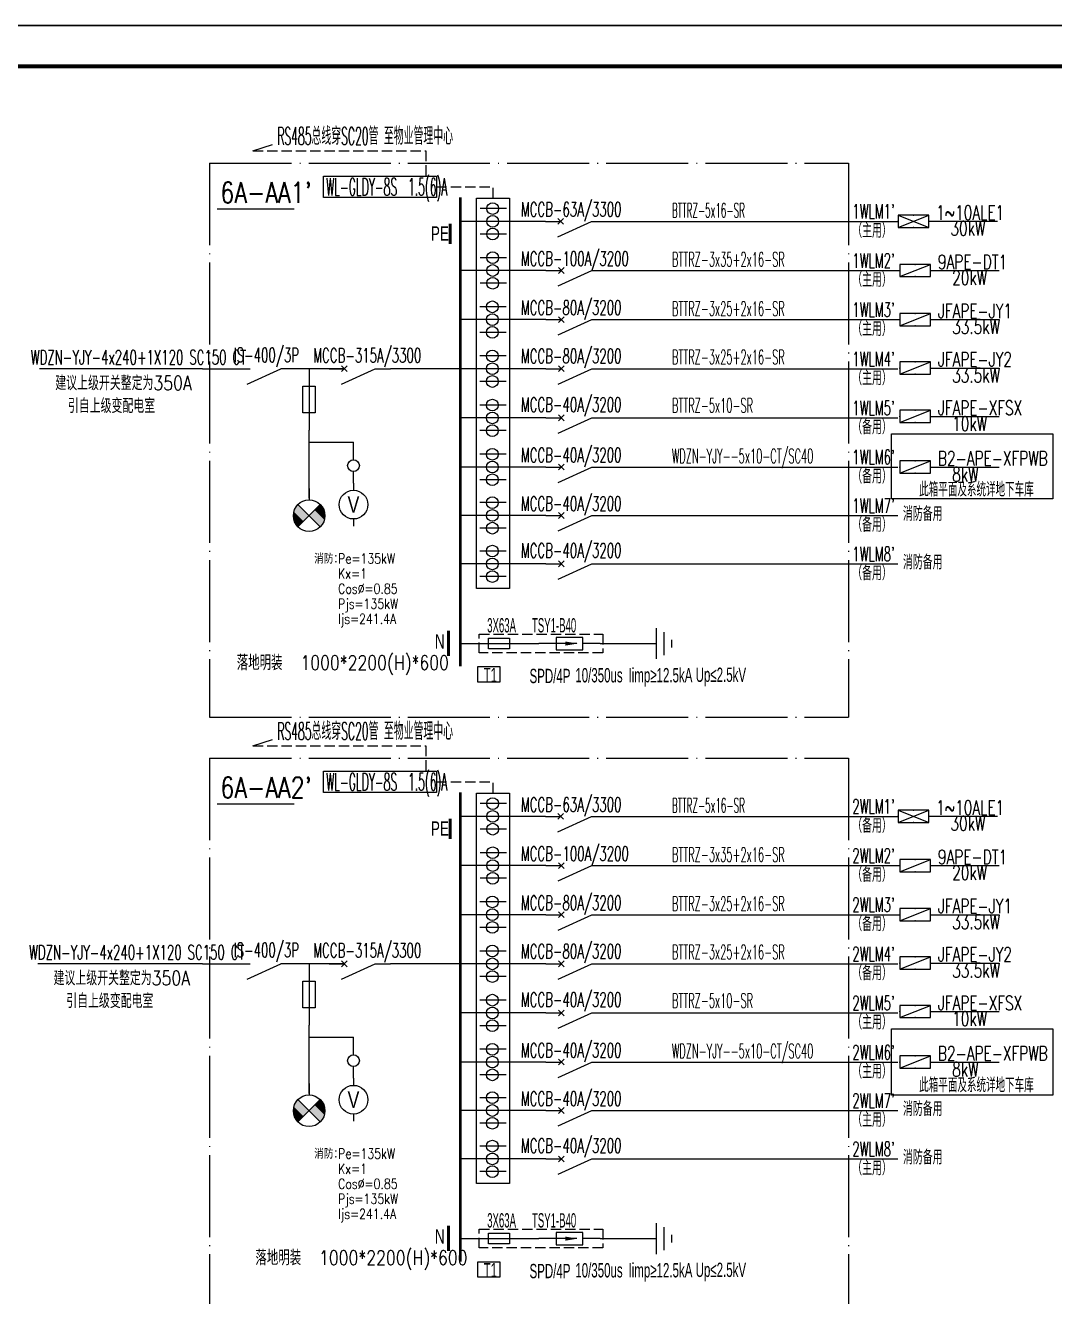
# Model space of a CAD drawing. Extents: x -127004 to 341119, y -13158 to 456864.
# Drawn here: x -37617 to -12502, y 215355 to 246361 of the extents above; entities that cross this region are included whole.
import ezdxf
from ezdxf.enums import TextEntityAlignment as Align

# ---------------------------------------------------------------- set-up
doc = ezdxf.new("R2010")
doc.units = 0
doc.header["$LTSCALE"] = 1000
doc.linetypes.add('DASH', pattern=[0.35, 0.25, -0.1])
doc.linetypes.add('DOTE', pattern=[2.42, 2, -0.2, 0.02, -0.2])
doc.layers.get('0').update_dxf_attribs({"linetype": 'CONTINUOUS'})
for name, color, linetype in [('D-TEXT', 7, 'CONTINUOUS'), ('DIM-箱柜', 3, 'CONTINUOUS'), ('DOTLN', 2, 'DASH'), ('EL-1', 4, 'DASH'), ('ELEMENT', 3, 'CONTINUOUS'), ('EQUIP-箱柜', 3, 'CONTINUOUS'), ('PUB_TEXT', 7, 'CONTINUOUS'), ('SHEBEI', 7, 'CONTINUOUS'), ('SIG_TEXT', 7, 'CONTINUOUS'), ('TEL_TEXT', 3, 'CONTINUOUS'), ('TEL_TITLE', 7, 'CONTINUOUS'), ('WIRE', 4, 'CONTINUOUS'), ('WIRE-照明', 1, 'CONTINUOUS'), ('内审意见修改', 2, 'CONTINUOUS')]:
    doc.layers.add(name, color=color, linetype=linetype)
doc.layers.add('内审要求修改2.10', color=6, linetype='CONTINUOUS', plot=False)
doc.styles.add('_COMPLEX', font='ros.shx', dxfattribs={"width": 0.6, "bigfont": 'jd.shx'})
doc.styles.add('_HZTXT', font='ROMANS2', dxfattribs={"width": 0.8, "bigfont": 'HZDF2'})
doc.styles.add('_SIMPLEX', font='SIMPLEX.shx', dxfattribs={"width": 0.8})
doc.styles.add('_TCH_LABEL', font='COMPLEX', dxfattribs={"bigfont": 'GBCBIG'})
doc.styles.add('_TEL_DIM', font='ROMANS2', dxfattribs={"width": 0.8, "height": 3.5, "bigfont": 'HZDF2'})
doc.styles.add('_XCSG', font='XCSG.shx', dxfattribs={"width": 0.6})
doc.styles.add('B', font='ROMANS2', dxfattribs={"width": 0.8, "bigfont": 'HZDF2'})
doc.styles.get("Standard").update_dxf_attribs({"font": 'GBENOR', "bigfont": 'GBCBIG'})

# ---------------------------------------------------------------- blocks, each defined once
blk = doc.blocks.new('SADF AGF AERG AER GER')
at = {"layer": 'DIM-箱柜'}
blk.add_lwpolyline([(-462150, -1228514), (-378050, -1228514), (-378050, -1287914), (-462150, -1287914)], close=True, dxfattribs=at)
blk = doc.blocks.new('A$C6873132B')
at = {"layer": 'DIM-箱柜'}
blk.add_blockref('SADF AGF AERG AER GER', (378050, 1287914), dxfattribs=at)
blk = doc.blocks.new('M_M0')
blk.add_line((-0.25, -0.2), (0, -0.75))
for points in [[(0, 0), (0, -0.25)], [(0, -1), (0, -0.75)]]:
    blk.add_lwpolyline(points)
at = {"width": 0.8, "flags": 9}
blk.add_attdef('S', (0.25, -0.5), '', height=0.2, dxfattribs=at)
blk = doc.blocks.new('M_M7')
for p, q in [((-0.25, -0.2), (0, -0.75)), ((-0.047, -0.297), (0.047, -0.203)), ((-0.047, -0.203), (0.047, -0.297))]:
    blk.add_line(p, q)
for points in [[(0, 0), (0, -0.25)], [(0, -0.75), (0, -1)]]:
    blk.add_lwpolyline(points)
at = {"width": 0.8, "flags": 9}
blk.add_attdef('S', (0.25, -0.5), '', height=0.2, dxfattribs=at)
blk = doc.blocks.new('M_M58MSL')
for points in [[(0, 0), (0, -0.167)], [(0, -0.833), (0, -1)]]:
    blk.add_lwpolyline(points)
blk.add_circle((0, -0.5), 0.333)
at = {"style": '_SIMPLEX', "width": 0.8, "flags": 8}
blk.add_attdef('$TEXT$', text='', height=0.333, dxfattribs=at).set_placement((0, -0.5), align=Align.MIDDLE_CENTER)
at = {"width": 0.8, "flags": 9}
blk.add_attdef('S', (0.25, -0.5), '', height=0.2, dxfattribs=at)
blk = doc.blocks.new('M_M12')
for p, q in [((-0.1, -0.717), (-0.1, -0.283)), ((-0.1, -0.283), (0.1, -0.283)), ((0.1, -0.283), (0.1, -0.717)), ((0.1, -0.717), (-0.1, -0.717))]:
    blk.add_line(p, q)
blk.add_lwpolyline([(0, 0), (0, -1)])
at = {"width": 0.8, "flags": 9}
blk.add_attdef('S', (0.25, -0.5), '', height=0.2, dxfattribs=at)
blk = doc.blocks.new('M_M57DRB')
for p, q in [((0.259, -0.374), (-0.259, -0.893)), ((0.259, -0.893), (-0.259, -0.374))]:
    blk.add_line(p, q)
blk.add_lwpolyline([(0, 0), (0, -0.267)])
blk.add_circle((0, -0.633), 0.367)
for points in [[(-0.13, -0.763), (-0.354, -0.538), (0, -0.633), (-0.259, -0.374)], [(-0.225, -0.858), (-0.354, -0.728), (-0.13, -0.763), (-0.354, -0.538)], [(0.13, -0.504), (0.354, -0.728), (0, -0.633), (0.259, -0.893)], [(0.225, -0.409), (0.354, -0.538), (0.13, -0.504), (0.354, -0.728)], [(0.259, -0.374), (0.259, -0.374), (0.225, -0.409), (0.354, -0.538)], [(-0.259, -0.893), (-0.259, -0.893), (-0.225, -0.858), (-0.354, -0.728)]]:
    blk.add_solid(points)
at = {"width": 0.8, "flags": 9}
blk.add_attdef('S', (0.25, -0.5), '', height=0.2, dxfattribs=at)
blk = doc.blocks.new('$equip$00001424')
for p, q in [((-0.75, 0), (0.75, 0.6)), ((-0.75, 0.6), (0.75, 0)), ((0.75, 0.6), (-0.75, 0.6)), ((-0.75, 0.6), (-0.75, 0)), ((-0.75, 0), (0.75, 0)), ((0.75, 0), (0.75, 0.6))]:
    blk.add_line(p, q)
for p in [(-0.75, 0.3), (0, 0.6), (0, 0), (0.75, 0.3)]:
    blk.add_point(p)
at = {"style": '_TCH_LABEL', "flags": 9}
blk.add_attdef('A', (0, 0), '', height=0.00002, dxfattribs=at)
blk = doc.blocks.new('$equip$00001416')
for p, q in [((0.75, 0.6), (-0.75, 0.6)), ((-0.75, 0), (0.75, 0.6)), ((-0.75, 0.6), (-0.75, 0)), ((-0.75, 0), (0.75, 0)), ((0.75, 0), (0.75, 0.6))]:
    blk.add_line(p, q)
for p in [(-0.75, 0.3), (0, 0.6), (0, 0), (0.75, 0.3)]:
    blk.add_point(p)
at = {"style": '_TCH_LABEL', "flags": 9}
blk.add_attdef('A', (0, 0), '', height=0.00002, dxfattribs=at)
blk = doc.blocks.new('M_M24')
for p, q in [((-0.25, -0.375), (0.25, -0.375)), ((-0.1875, -0.5), (0.1875, -0.5)), ((-0.0625, -0.625), (0.0625, -0.625))]:
    blk.add_line(p, q)
blk.add_lwpolyline([(0, 0), (0, -0.375)])
at = {"width": 0.8, "flags": 9}
blk.add_attdef('S', (0.25, -0.5), '', height=0.2, dxfattribs=at)
blk = doc.blocks.new('M_M17')
for p, q in [((-0.1, -0.717), (-0.1, -0.283)), ((-0.1, -0.283), (0.1, -0.283)), ((0, -0.383), (0, -0.717)), ((0.1, -0.283), (0.1, -0.717)), ((0.1, -0.717), (-0.1, -0.717))]:
    blk.add_line(p, q)
for points in [[(0, 0), (0, -0.283)], [(0, -0.717), (0, -1)]]:
    blk.add_lwpolyline(points)
for points in [[(-0.033, -0.567), (0.033, -0.567), (0, -0.367), (0.033, -0.567)], [(0.033, -0.567), (0, -0.367), (-0.033, -0.567), (0.033, -0.567)], [(0, -0.367), (-0.033, -0.567), (0.033, -0.567), (0, -0.367)]]:
    blk.add_solid(points)
at = {"width": 0.8, "flags": 9}
blk.add_attdef('S', (0.25, -0.5), '', height=0.2, dxfattribs=at)
blk = doc.blocks.new('T1')
at = {"layer": 'DOTLN', "linetype": 'DASH', "elevation": -4260}
blk.add_lwpolyline([(42028, 231032), (45043, 231032), (45043, 230576), (42028, 230576)], close=True, dxfattribs=at)
at = {"layer": 'ELEMENT', "elevation": -4260}
blk.add_lwpolyline([(42254, 230674), (42254, 230934), (42764, 230934), (42764, 230674)], close=True, dxfattribs=at)
at = {"layer": 'TEL_TEXT', "ltscale": 2}
blk.add_lwpolyline([(41994, 230241), (42528, 230241), (42528, 229865), (41994, 229865)], close=True, dxfattribs=at)
at = {"layer": 'WIRE-照明'}
for p, q in [((41567, 230804), (42330, 230804)), ((42330, 230804), (43480, 230804)), ((44980, 230804), (45793, 230804))]:
    blk.add_line(p, q, dxfattribs=at)
at = {"layer": 'ELEMENT', "yscale": 1500, "zscale": 1500}
for name, p, xscale, rotation in [('M_M24', (45793, 230804), 1500, 90), ('M_M17', (44980, 230804), -1500, 270)]:
    blk.add_blockref(name, p, dxfattribs=dict(at, xscale=xscale, rotation=rotation))
at = {"layer": 'TEL_TEXT', "ltscale": 2, "style": '_COMPLEX'}
for s, width, p in [('3X63A      TSY1-B40', 0.5, (42222, 231075)), ('T1', 0.6, (42135, 229861)), ('SPD/4P', 0.6, (43255, 229838)), ('10/350us', 0.6, (44372, 229857)), ('Iimp≥12.5kA', 0.6, (45671, 229858)), ('Up≤2.5kV', 0.6, (47309, 229868))]:
    blk.add_text(s, height=350, dxfattribs=dict(at, width=width)).set_placement(p)

msp = doc.modelspace()

# ---------------------------------------------------------------- linework, layer by layer
at = {"color": 0}
for p, q in [((-32068, 243303, 0), (-31591, 243455, 0)), ((-32068, 228788, 0), (-31591, 228940, 0))]:
    msp.add_line(p, q, dxfattribs=at)
at = {"linetype": 'DASH'}
for p, q in [((-32068, 243303, 0), (-27846, 243303, 0)), ((-27846, 243303, 0), (-27846, 242683, 0)), ((-27587, 242424), (-26204, 242424)), ((-26204, 242147), (-26204, 242424)), ((-32068, 228788, 0), (-27846, 228788, 0)), ((-27846, 228788, 0), (-27846, 228168, 0)), ((-27587, 227909), (-26204, 227909)), ((-26204, 227632), (-26204, 227909))]:
    msp.add_line(p, q, dxfattribs=at)
at = {"color": 2, "elevation": 0}
for points in [[(-30344, 242683), (-27587, 242683), (-27587, 242164), (-30344, 242164)], [(-30344, 228168), (-27587, 228168), (-27587, 227649), (-30344, 227649)]]:
    msp.add_lwpolyline(points, close=True, dxfattribs=at)
at = {"color": 0}
for points in [[(-26608, 242147), (-25800, 242147), (-25800, 232628), (-26608, 232628)], [(-26608, 227632), (-25800, 227632), (-25800, 218113), (-26608, 218113)]]:
    msp.add_lwpolyline(points, close=True, dxfattribs=at)
at = {"linetype": 'Continuous', "const_width": 72.9}
for points in [[(-27251, 241528), (-27251, 241031)], [(-27293, 231599), (-27293, 230980)], [(-27251, 227013), (-27251, 226516)], [(-27293, 217084), (-27293, 216465)]]:
    msp.add_lwpolyline(points, dxfattribs=at)
for points in [[(-16478, 236400), (-12543, 236400), (-12543, 234810), (-16478, 234810)], [(-16478, 221885), (-12543, 221885), (-12543, 220270), (-16478, 220270)]]:
    msp.add_lwpolyline(points, close=True)
at = {"color": 2}
for centre in [(-26214, 241894, 0), (-26214, 241582, 0), (-26214, 241272, 0), (-26214, 240695, 0), (-26214, 240383, 0), (-26214, 240073, 0), (-26222, 239497, 0), (-26222, 239185, 0), (-26222, 238874, 0), (-26222, 238298, 0), (-26222, 237986, 0), (-26222, 237676, 0), (-26222, 237100, 0), (-26222, 236788, 0), (-26222, 236477, 0), (-26222, 235901, 0), (-26222, 235589, 0), (-26222, 235279, 0), (-26222, 234720, 0), (-26222, 234408, 0), (-26222, 234098, 0), (-26222, 233539, 0), (-26222, 233227, 0), (-26222, 232917, 0), (-26214, 227379, 0), (-26214, 227067, 0), (-26214, 226756, 0), (-26214, 226180, 0), (-26214, 225868, 0), (-26214, 225558, 0), (-26222, 224982, 0), (-26222, 224670, 0), (-26222, 224359, 0), (-26222, 223783, 0), (-26222, 223471, 0), (-26222, 223161, 0), (-26222, 222585, 0), (-26222, 222273, 0), (-26222, 221962, 0), (-26222, 221386, 0), (-26222, 221074, 0), (-26222, 220763, 0), (-26222, 220205, 0), (-26222, 219893, 0), (-26222, 219583, 0), (-26222, 219024, 0), (-26222, 218712, 0), (-26222, 218402, 0)]:
    msp.add_circle(centre, 143, dxfattribs=at)
for centre in [(-29611, 235623), (-29611, 221108)]:
    msp.add_circle(centre, 143)
at = {"layer": 'PUB_TEXT', "color": 2}
for p, q in [((-31062, 241877), (-32936, 241877)), ((-31062, 227362), (-32936, 227362))]:
    msp.add_line(p, q, dxfattribs=at)
at = {"layer": 'SHEBEI', "linetype": 'DOTE'}
for p, q in [((-33123, 243001), (-17531, 243001)), ((-33123, 243001), (-33123, 229487)), ((-17531, 243001), (-17531, 229487)), ((-33123, 229487), (-17531, 229487)), ((-33123, 228486), (-17531, 228486)), ((-33123, 228486), (-33123, 214972)), ((-17531, 228486), (-17531, 214972))]:
    msp.add_line(p, q, dxfattribs=at)
at = {"layer": 'TEL_TITLE'}
for points in [[(-65386, 246361), (18714, 246361), (18714, 305761), (-65386, 305761)], [(-65386, 186961), (18714, 186961), (18714, 246361), (-65386, 246361)]]:
    msp.add_lwpolyline(points, close=True, dxfattribs=at)
at = {"layer": 'TEL_TITLE', "const_width": 100}
msp.add_lwpolyline([(-62886, 187961), (17714, 187961), (17714, 245361), (-62886, 245361)], close=True, dxfattribs=at)
at = {"layer": 'WIRE', "color": 4}
for p, q in [((-25879, 241894, 0), (-26522, 241894, 0)), ((-25879, 241582, 0), (-26522, 241582, 0)), ((-25879, 241272, 0), (-26522, 241272, 0)), ((-25879, 240695, 0), (-26522, 240695, 0)), ((-25879, 240383, 0), (-26522, 240383, 0)), ((-25879, 240073, 0), (-26522, 240073, 0)), ((-25887, 239497, 0), (-26530, 239497, 0)), ((-25887, 239185, 0), (-26530, 239185, 0)), ((-25887, 238874, 0), (-26530, 238874, 0)), ((-25887, 238298, 0), (-26530, 238298, 0)), ((-25887, 237986, 0), (-26530, 237986, 0)), ((-25887, 237676, 0), (-26530, 237676, 0)), ((-25887, 237100, 0), (-26530, 237100, 0)), ((-25887, 236788, 0), (-26530, 236788, 0)), ((-25887, 236477, 0), (-26530, 236477, 0)), ((-25887, 235901, 0), (-26530, 235901, 0)), ((-25887, 235589, 0), (-26530, 235589, 0)), ((-25887, 235279, 0), (-26530, 235279, 0)), ((-25887, 234720, 0), (-26530, 234720, 0)), ((-25887, 234408, 0), (-26530, 234408, 0)), ((-25887, 234098, 0), (-26530, 234098, 0)), ((-25887, 233539, 0), (-26530, 233539, 0)), ((-25887, 233227, 0), (-26530, 233227, 0)), ((-25887, 232917, 0), (-26530, 232917, 0)), ((-25879, 227379, 0), (-26522, 227379, 0)), ((-25879, 227067, 0), (-26522, 227067, 0)), ((-25879, 226756, 0), (-26522, 226756, 0)), ((-25879, 226180, 0), (-26522, 226180, 0)), ((-25879, 225868, 0), (-26522, 225868, 0)), ((-25879, 225558, 0), (-26522, 225558, 0)), ((-25887, 224982, 0), (-26530, 224982, 0)), ((-25887, 224670, 0), (-26530, 224670, 0)), ((-25887, 224359, 0), (-26530, 224359, 0)), ((-25887, 223783, 0), (-26530, 223783, 0)), ((-25887, 223471, 0), (-26530, 223471, 0)), ((-25887, 223161, 0), (-26530, 223161, 0)), ((-25887, 222585, 0), (-26530, 222585, 0)), ((-25887, 222273, 0), (-26530, 222273, 0)), ((-25887, 221962, 0), (-26530, 221962, 0)), ((-25887, 221386, 0), (-26530, 221386, 0)), ((-25887, 221074, 0), (-26530, 221074, 0)), ((-25887, 220763, 0), (-26530, 220763, 0)), ((-25887, 220205, 0), (-26530, 220205, 0)), ((-25887, 219893, 0), (-26530, 219893, 0)), ((-25887, 219583, 0), (-26530, 219583, 0)), ((-25887, 219024, 0), (-26530, 219024, 0)), ((-25887, 218712, 0), (-26530, 218712, 0)), ((-25887, 218402, 0), (-26530, 218402, 0))]:
    msp.add_line(p, q, dxfattribs=at)
at = {"layer": 'WIRE-照明'}
for p, q in [((-24928, 241582), (-27004, 241582)), ((-23428, 241582), (-22400, 241582)), ((-22883, 241582), (-16312, 241582)), ((-15572, 241585), (-13898, 241585)), ((-24916, 240383), (-27004, 240383)), ((-23416, 240383), (-22317, 240383)), ((-22800, 240383), (-16279, 240383)), ((-15529, 240383), (-13855, 240383)), ((-24916, 239185), (-27004, 239185)), ((-23416, 239185), (-22317, 239185)), ((-22800, 239185), (-16279, 239185)), ((-15529, 239185), (-13855, 239185)), ((-33298, 237986), (-37271, 237986)), ((-33298, 237986), (-32403, 237986)), ((-29869, 237986), (-31107, 237986)), ((-27004, 237986), (-28707, 237986)), ((-24916, 237986), (-27004, 237986)), ((-23416, 237986), (-22317, 237986)), ((-22800, 237986), (-16326, 237986)), ((-15529, 238004), (-13855, 238004)), ((-24916, 236788), (-27004, 236788)), ((-23416, 236788), (-22317, 236788)), ((-22800, 236788), (-16326, 236788)), ((-15529, 236823), (-13855, 236823)), ((-30693, 234827), (-30693, 236486)), ((-30693, 236197), (-29611, 236197)), ((-29611, 235767), (-29611, 236197)), ((-29611, 235197), (-29611, 235482)), ((-24916, 235589), (-27004, 235589)), ((-23416, 235589), (-22317, 235589)), ((-22800, 235589), (-16326, 235589)), ((-15529, 235589), (-13855, 235589)), ((-24916, 234408), (-27004, 234408)), ((-23416, 234408), (-22317, 234408)), ((-22800, 234408), (-16326, 234408)), ((-24916, 233227), (-27004, 233227)), ((-23416, 233227), (-22317, 233227)), ((-22800, 233227), (-16326, 233227)), ((-24928, 227067), (-27004, 227067)), ((-23428, 227067), (-22400, 227067)), ((-22883, 227067), (-16312, 227067)), ((-15572, 227070), (-13898, 227070)), ((-24916, 225868), (-27004, 225868)), ((-23416, 225868), (-22317, 225868)), ((-22800, 225868), (-16279, 225868)), ((-15529, 225868), (-13855, 225868)), ((-24916, 224670), (-27004, 224670)), ((-23416, 224670), (-22317, 224670)), ((-22800, 224670), (-16279, 224670)), ((-15529, 224670), (-13855, 224670)), ((-33298, 223471), (-37313, 223471)), ((-33298, 223471), (-32403, 223471)), ((-29869, 223471), (-31107, 223471)), ((-27004, 223471), (-28707, 223471)), ((-24916, 223471), (-27004, 223471)), ((-23416, 223471), (-22317, 223471)), ((-22800, 223471), (-16326, 223471)), ((-15529, 223489), (-13855, 223489)), ((-24916, 222273), (-27004, 222273)), ((-23416, 222273), (-22317, 222273)), ((-22800, 222273), (-16326, 222273)), ((-15529, 222308), (-13855, 222308)), ((-30693, 220312), (-30693, 221971)), ((-30693, 221682), (-29611, 221682)), ((-29611, 221252), (-29611, 221682)), ((-29611, 220682), (-29611, 220967)), ((-24916, 221074), (-27004, 221074)), ((-23416, 221074), (-22317, 221074)), ((-22800, 221074), (-16326, 221074)), ((-15529, 221074), (-13855, 221074)), ((-24916, 219893), (-27004, 219893)), ((-23416, 219893), (-22317, 219893)), ((-22800, 219893), (-16326, 219893)), ((-24916, 218712), (-27004, 218712)), ((-23416, 218712), (-22317, 218712)), ((-22800, 218712), (-16326, 218712))]:
    msp.add_line(p, q, dxfattribs=at)
at = {"layer": 'WIRE-照明', "const_width": 60}
for points in [[(-27004, 242167), (-27004, 230725)], [(-27004, 227652), (-27004, 216210)]]:
    msp.add_lwpolyline(points, dxfattribs=at)

# ---------------------------------------------------------------- block references
at = {"layer": 'DIM-箱柜'}
for p in [(396764, 1534275), (396764, 1474875)]:
    msp.add_blockref('SADF AGF AERG AER GER', p, dxfattribs=at)
at = {"layer": 'EL-1'}
for p in [(-68570, 479), (-68570, -14036)]:
    msp.add_blockref('T1', p, dxfattribs=at)
at = {"layer": 'ELEMENT', "xscale": 1500, "yscale": 1500, "zscale": 1500, "rotation": 90}
for p in [(-24928, 241582), (-24916, 240383), (-24916, 239185), (-30207, 237986), (-24916, 237986), (-24916, 236788), (-24916, 235589), (-24916, 234408), (-24916, 233227), (-24928, 227067), (-24916, 225868), (-24916, 224670), (-30207, 223471), (-24916, 223471), (-24916, 222273), (-24916, 221074), (-24916, 219893), (-24916, 218712)]:
    msp.add_blockref('M_M7', p, dxfattribs=at)
at = {"layer": 'ELEMENT', "linetype": 'ByBlock', "xscale": 1500, "yscale": 1500, "zscale": 1500, "rotation": 90}
for p in [(-32509, 237986), (-32509, 223471)]:
    msp.add_blockref('M_M0', p, dxfattribs=at)
at = {"layer": 'ELEMENT'}
for name, p, xscale, yscale, zscale in [('M_M12', (-30693, 237986), 1500, 1500, 1500), ('M_M57DRB', (-30693, 235066), 1050, 1050, 1050), ('M_M12', (-30693, 223471), 1500, 1500, 1500), ('M_M57DRB', (-30693, 220551), 1050, 1050, 1050)]:
    msp.add_blockref(name, p, dxfattribs=dict(at, xscale=xscale, yscale=yscale, zscale=zscale))
ref = msp.add_blockref('M_M58MSL', (-29611, 235197), dxfattribs=dict(at, xscale=1050, yscale=1050, zscale=1050))
ref.add_attrib('$TEXT$', 'V', dxfattribs={"layer": '0', "height": 400, "style": '_XCSG', "width": 0.8, "flags": 8}).set_placement((-29611, 234672), align=Align.MIDDLE_CENTER)
ref = msp.add_blockref('M_M58MSL', (-29611, 220682), dxfattribs=dict(at, xscale=1050, yscale=1050, zscale=1050))
ref.add_attrib('$TEXT$', 'V', dxfattribs={"layer": '0', "height": 400, "style": '_XCSG', "width": 0.8, "flags": 8}).set_placement((-29611, 220157), align=Align.MIDDLE_CENTER)
at = {"layer": 'EQUIP-箱柜', "xscale": 500, "yscale": 500, "zscale": 500}
for name, p in [('$equip$00001424', (-15947, 241435)), ('$equip$00001416', (-15904, 240233)), ('$equip$00001416', (-15904, 239035)), ('$equip$00001416', (-15904, 237854)), ('$equip$00001416', (-15904, 236673)), ('$equip$00001416', (-15904, 235439)), ('$equip$00001424', (-15947, 226920)), ('$equip$00001416', (-15904, 225718)), ('$equip$00001416', (-15904, 224520)), ('$equip$00001416', (-15904, 223339)), ('$equip$00001416', (-15904, 222158)), ('$equip$00001416', (-15904, 220924))]:
    msp.add_blockref(name, p, dxfattribs=at)
at = {"layer": '内审要求修改2.10'}
msp.add_blockref('A$C6873132B', (18714, 186961), dxfattribs=at)

# ---------------------------------------------------------------- texts
at = {"layer": 'D-TEXT', "color": 0, "style": '_HZTXT', "width": 0.45}
for p in [(-31470, 243448, 0), (-31470, 228933, 0)]:
    msp.add_text('RS485总线穿SC20管 至物业管理中心', height=428.57, dxfattribs=at).set_placement(p)
at = {"layer": 'PUB_TEXT', "color": 2, "style": '_HZTXT', "width": 0.8}
for s, p in [("6A-AA1'", (-32860, 242037)), ("6A-AA2'", (-32860, 227522))]:
    msp.add_text(s, height=500, dxfattribs=at).set_placement(p)
at = {"layer": 'PUB_TEXT', "style": '_HZTXT'}
for s, height, width, p in [("1WLM1'", 350, 0.6, (-17440, 241650)), ('1~10ALE1', 350, 0.7, (-15392, 241620)), ('（主用）', 350, 0.6, (-17440, 241182)), ('30kW', 350, 0.7, (-15044, 241235)), ('BTTRZ-3x35+2x16-SR', 350, 0.5, (-21840, 240477)), ("1WLM2'", 350, 0.6, (-17440, 240450)), ('9APE-DT1', 350, 0.7, (-15349, 240418)), ('（主用）', 350, 0.6, (-17440, 239984)), ('20kW', 350, 0.7, (-15002, 240033)), ('BTTRZ-3x25+2x16-SR', 350, 0.5, (-21840, 239278)), ("1WLM3'", 350, 0.6, (-17440, 239251)), ('JFAPE-JY1', 350, 0.7, (-15349, 239220)), ('（主用）', 350, 0.6, (-17440, 238785)), ('33.5kW', 350, 0.7, (-15002, 238835)), ('WDZN-YJY-4x240+1X120 SC150 CT', 350, 0.6, (-37488, 238092)), ('IS-400/3P', 350, 0.6, (-32533, 238145)), ('MCCB-315A/3300', 350, 0.6, (-30594, 238139)), ('BTTRZ-3x25+2x16-SR', 350, 0.5, (-21840, 238097)), ("1WLM4'", 350, 0.6, (-17440, 238053)), ('JFAPE-JY2', 350, 0.7, (-15349, 238039)), ('建议上级开关整定为350A', 350, 0.8, (-36887, 237462)), ('（主用）', 350, 0.6, (-17440, 237586)), ('33.5kW', 350, 0.7, (-15002, 237654)), ('引自上级变配电室', 350, 0.8, (-36580, 236906)), ("1WLM5'", 350, 0.6, (-17440, 236854)), ('JFAPE-XFSX', 350, 0.7, (-15349, 236858)), ('（备用）', 350, 0.6, (-17440, 236388)), ('10kW', 350, 0.7, (-15002, 236473)), ('WDZN-YJY--5x10-CT/SC40', 350, 0.5, (-21840, 235682)), ("1WLM6'", 350, 0.6, (-17440, 235656)), ('B2-APE-XFPWB', 350, 0.7, (-15349, 235624)), ('（备用）', 350, 0.6, (-17440, 235189)), ('（备用）', 350, 0.6, (-17440, 235189)), ('8kW', 350, 0.7, (-15002, 235239)), ('此箱平面及系统详地下车库', 350, 0.7, (-15805, 234868)), ("1WLM7'", 350, 0.6, (-17440, 234475)), ('消防备用', 350, 0.6, (-16202, 234274)), ('（备用）', 350, 0.6, (-17440, 234008)), ("1WLM8'", 350, 0.6, (-17440, 233294)), ('消防备用', 350, 0.6, (-16202, 233093)), ('（备用）', 350, 0.6, (-17440, 232828)), ('落地明装', 367.5, 0.8, (-32459, 230634)), ("2WLM1'", 350, 0.6, (-17440, 227135)), ('1~10ALE1', 350, 0.7, (-15392, 227105)), ('（备用）', 350, 0.6, (-17440, 226667)), ('30kW', 350, 0.7, (-15044, 226720)), ('BTTRZ-3x35+2x16-SR', 350, 0.5, (-21840, 225962)), ("2WLM2'", 350, 0.6, (-17440, 225935)), ('9APE-DT1', 350, 0.7, (-15349, 225903)), ('（备用）', 350, 0.6, (-17440, 225469)), ('20kW', 350, 0.7, (-15002, 225518)), ('BTTRZ-3x25+2x16-SR', 350, 0.5, (-21840, 224763)), ("2WLM3'", 350, 0.6, (-17440, 224736)), ('JFAPE-JY1', 350, 0.7, (-15349, 224705)), ('（备用）', 350, 0.6, (-17440, 224270)), ('33.5kW', 350, 0.7, (-15002, 224320)), ('WDZN-YJY-4x240+1X120 SC150 CT', 350, 0.6, (-37530, 223577)), ('IS-400/3P', 350, 0.6, (-32533, 223630)), ('MCCB-315A/3300', 350, 0.6, (-30594, 223624)), ('BTTRZ-3x25+2x16-SR', 350, 0.5, (-21840, 223582)), ("2WLM4'", 350, 0.6, (-17440, 223538)), ('JFAPE-JY2', 350, 0.7, (-15349, 223524)), ('建议上级开关整定为350A', 350, 0.8, (-36929, 222947)), ('（备用）', 350, 0.6, (-17440, 223071)), ('33.5kW', 350, 0.7, (-15002, 223139)), ('引自上级变配电室', 350, 0.8, (-36622, 222391)), ("2WLM5'", 350, 0.6, (-17440, 222339)), ('JFAPE-XFSX', 350, 0.7, (-15349, 222343)), ('（主用）', 350, 0.6, (-17440, 221873)), ('10kW', 350, 0.7, (-15002, 221958)), ('WDZN-YJY--5x10-CT/SC40', 350, 0.5, (-21840, 221167)), ("2WLM6'", 350, 0.6, (-17440, 221140)), ('B2-APE-XFPWB', 350, 0.7, (-15349, 221109)), ('（主用）', 350, 0.6, (-17440, 220674)), ('8kW', 350, 0.7, (-15002, 220724)), ('此箱平面及系统详地下车库', 350, 0.7, (-15805, 220338)), ("2WLM7'", 350, 0.6, (-17440, 219960)), ('消防备用', 350, 0.6, (-16202, 219759)), ('（主用）', 350, 0.6, (-17440, 219493)), ("2WLM8'", 350, 0.6, (-17440, 218779)), ('消防备用', 350, 0.6, (-16202, 218578)), ('（主用）', 350, 0.6, (-17440, 218313)), ('落地明装', 367.5, 0.8, (-32005, 216119))]:
    msp.add_text(s, height=height, dxfattribs=dict(at, width=width)).set_placement(p)
at = {"layer": 'SIG_TEXT', "style": '_TEL_DIM', "width": 0.8}
for s, p in [('消防：', (-30570, 233234)), ('Pe=135kW', (-29987, 233234)), ('Kx=1', (-29987, 232866)), ('Cos%%C=0.85', (-29987, 232499)), ('Pjs=135kW', (-29987, 232131)), ('Ijs=241.4A', (-29987, 231764)), ('消防：', (-30570, 218718)), ('Pe=135kW', (-29987, 218718)), ('Kx=1', (-29987, 218351)), ('Cos%%C=0.85', (-29987, 217983)), ('Pjs=135kW', (-29987, 217616)), ('Ijs=241.4A', (-29987, 217248))]:
    msp.add_text(s, height=245, dxfattribs=at).set_placement(p)
at = {"layer": 'TEL_TEXT', "ltscale": 2, "style": '_COMPLEX', "width": 0.7}
for s, p in [('PE', (-27721, 241111)), ('N', (-27623, 231162)), ('PE', (-27721, 226596)), ('N', (-27623, 216647))]:
    msp.add_text(s, height=350, dxfattribs=at).set_placement(p)
at = {"layer": '内审意见修改', "color": 2, "style": '_HZTXT', "width": 0.45}
for p in [(-30281, 242210, 0), (-30281, 227695, 0)]:
    msp.add_text('WL-GLDY-8S  1.5(6)A', height=428.57, dxfattribs=at).set_placement(p)
at = {"layer": '内审意见修改', "linetype": 'Continuous', "style": 'B', "oblique": 1, "width": 0.6}
for s, p in [('MCCB-63A/3300', (-25531, 241697)), ('MCCB-100A/3200', (-25531, 240498)), ('MCCB-80A/3200', (-25531, 239299)), ('MCCB-80A/3200', (-25531, 238119)), ('MCCB-40A/3200', (-25531, 236938)), ('MCCB-40A/3200', (-25531, 235704)), ('MCCB-40A/3200', (-25531, 234523)), ('MCCB-40A/3200', (-25531, 233378)), ('MCCB-63A/3300', (-25531, 227182)), ('MCCB-100A/3200', (-25531, 225983)), ('MCCB-80A/3200', (-25531, 224784)), ('MCCB-80A/3200', (-25531, 223604)), ('MCCB-40A/3200', (-25531, 222423)), ('MCCB-40A/3200', (-25531, 221189)), ('MCCB-40A/3200', (-25531, 220008)), ('MCCB-40A/3200', (-25531, 218863))]:
    msp.add_text(s, height=350, dxfattribs=at).set_placement(p)
at = {"layer": '内审意见修改', "style": '_HZTXT'}
for s, width, p in [('BTTRZ-5x16-SR', 0.45, (-21840, 241675)), ('BTTRZ-5x10-SR', 0.5, (-21840, 236916)), ('1000*2200(H)*600', 0.8, (-30906, 230640)), ('BTTRZ-5x16-SR', 0.45, (-21840, 227160)), ('BTTRZ-5x10-SR', 0.5, (-21840, 222401)), ('1000*2200(H)*600', 0.8, (-30452, 216125))]:
    msp.add_text(s, height=350, dxfattribs=dict(at, width=width)).set_placement(p)

doc.saveas('drawing.dxf')
